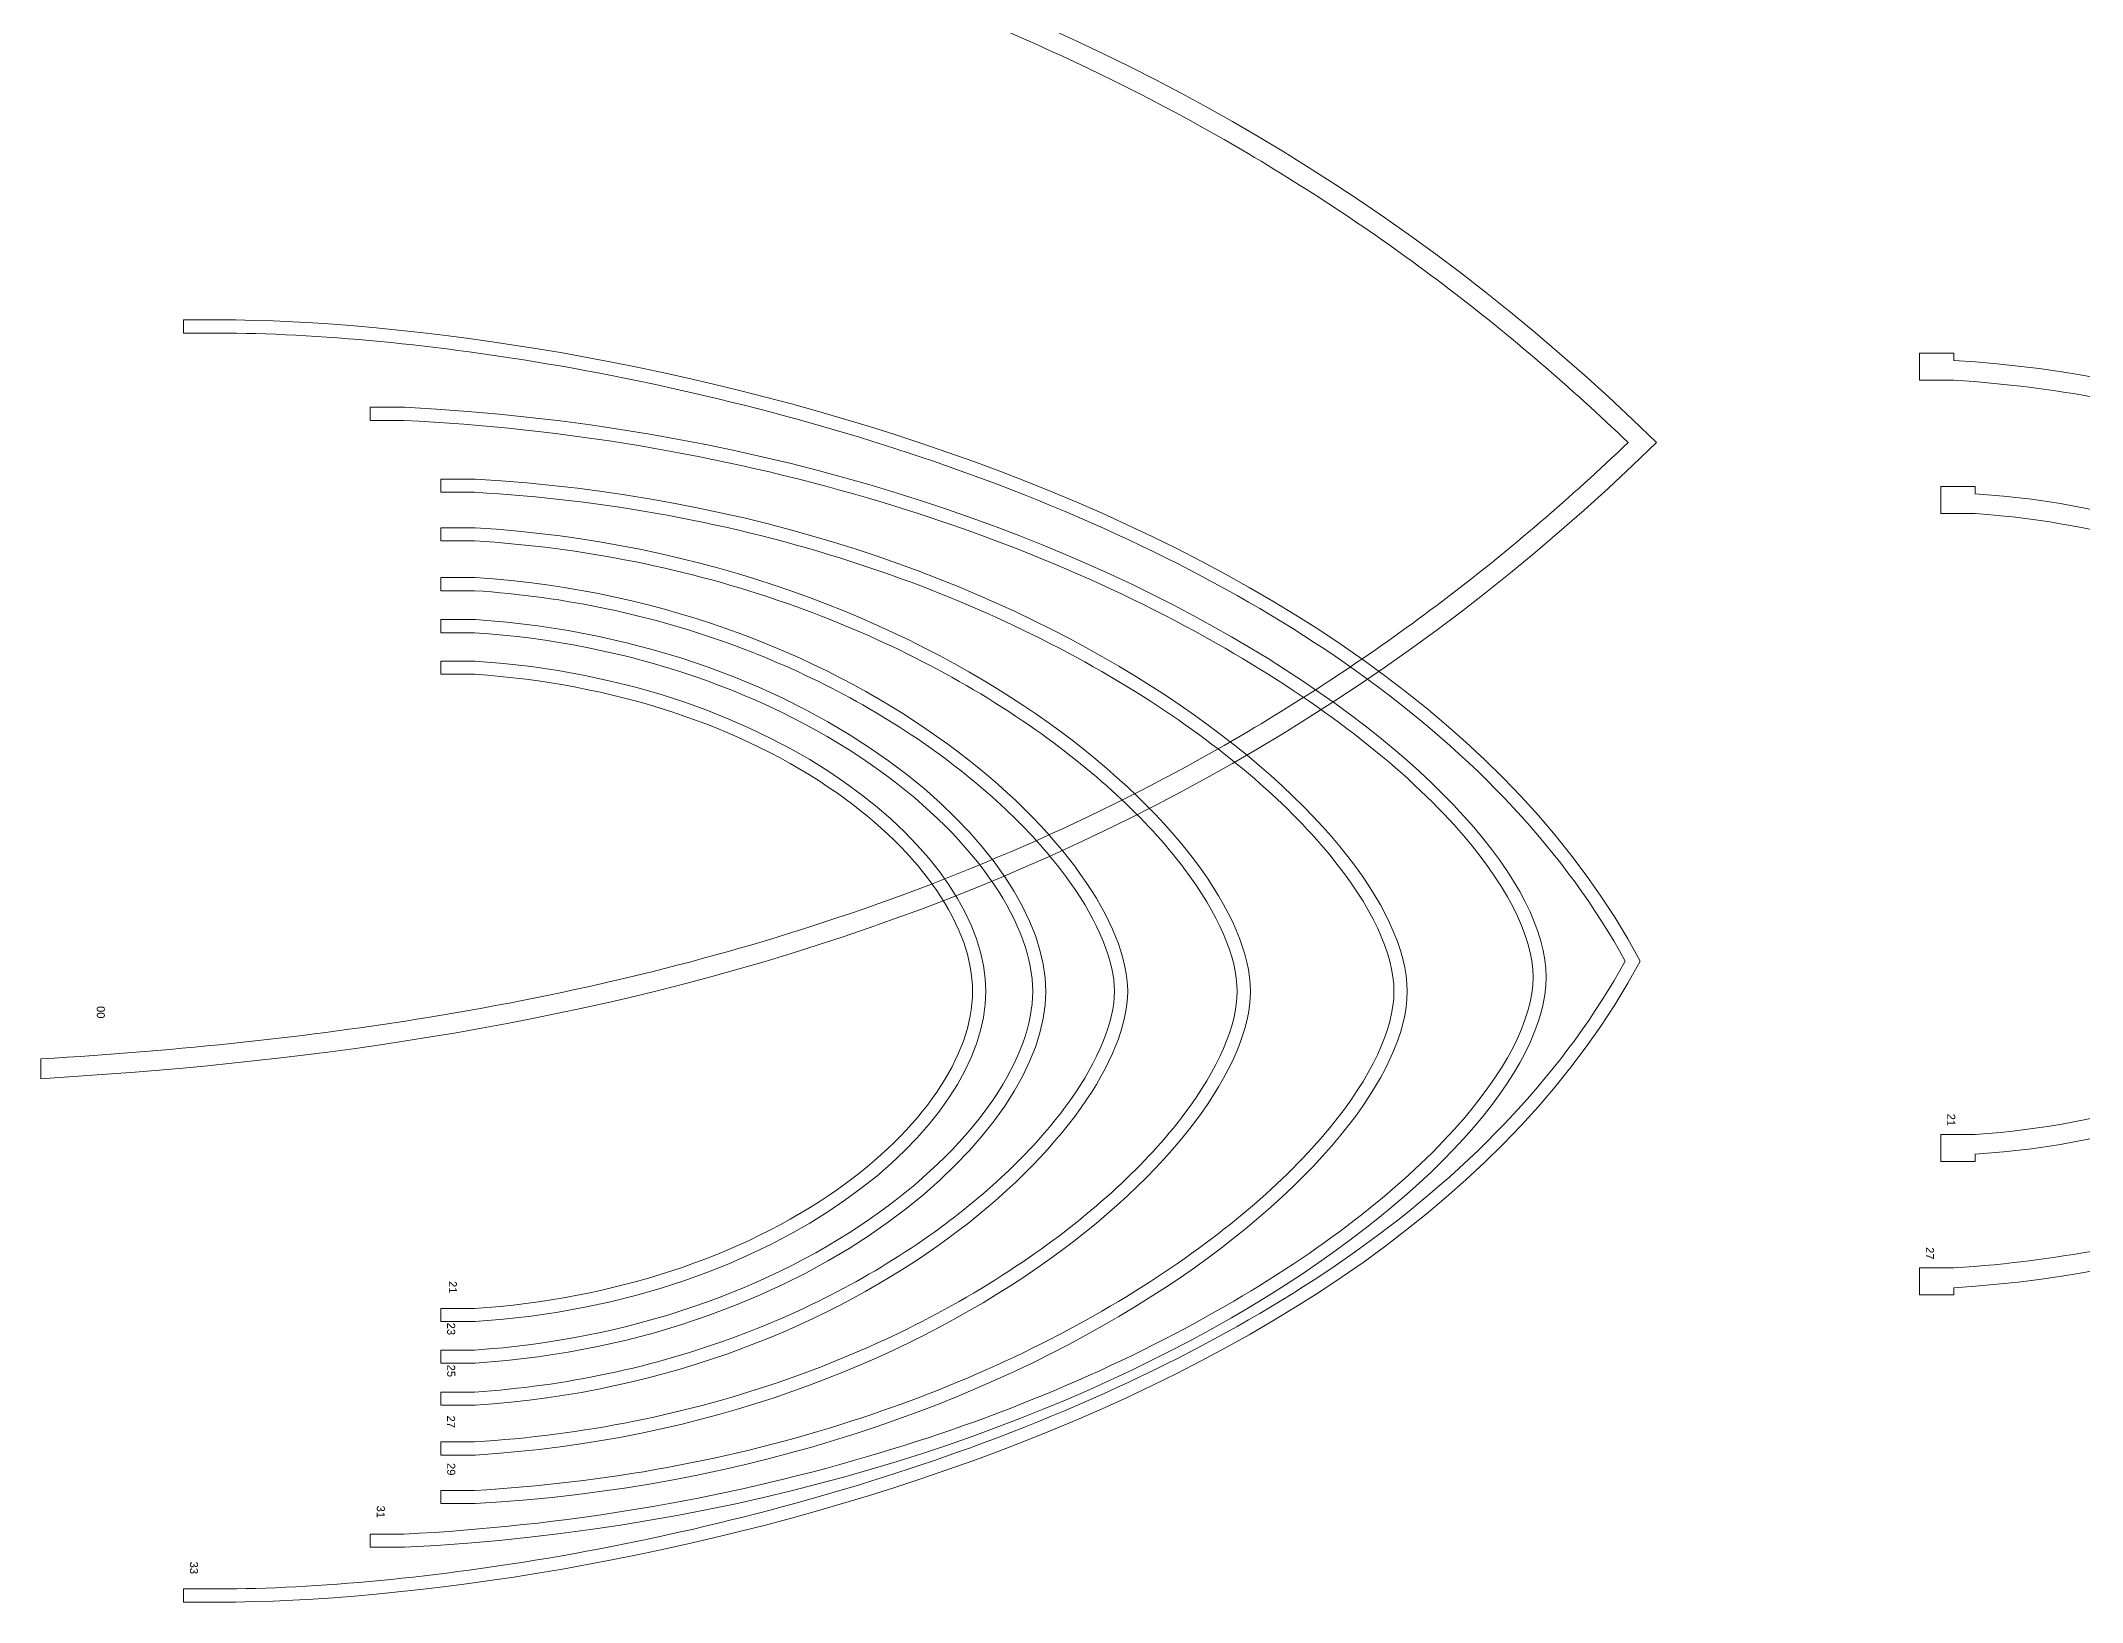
# Model space of a CAD drawing. Header units: inches. Extents: x -11188 to 11060, y -18103 to 6291.
# Drawn here: x -5790 to -4860, y 261 to 971 of the extents above; entities that cross this region are included whole.
import ezdxf

# ---------------------------------------------------------------- set-up
doc = ezdxf.new("R2010")
doc.units = ezdxf.units.IN
doc.header["$MEASUREMENT"] = 0
doc.layers.add('PRINT', color=7, linetype='Continuous', lineweight=9)
doc.layers.add('SECT-ELEV_dwg', color=8, linetype='Continuous', lineweight=9)
doc.styles.add('Arial', font='arial.ttf', dxfattribs={"height": 0.303706})

# ---------------------------------------------------------------- blocks, each defined once
blk = doc.blocks.new('SECT-ELEV_dwg_block 67-315182-Level 1')
at = {"layer": 'PRINT'}
for points in [[(-54.516, -14.344), (-54.516, -14.344), (-53.215, -14.344), (-53.215, -14.344)], [(-54.516, -14.844), (-54.516, -14.844), (-54.516, -14.344), (-54.516, -14.344)], [(-53.215, -14.344), (-38.393, -15.296), (-28.448, -25.02), (-28.448, -30.044)], [(-53.231, -14.844), (-53.231, -14.844), (-54.516, -14.844), (-54.516, -14.844)], [(-43.267, -16.961), (-46.44, -15.779), (-49.792, -15.067), (-53.231, -14.844)], [(-35.569, -21.071), (-37.858, -19.394), (-40.448, -18.011), (-43.267, -16.961)], [(-30.641, -25.896), (-31.827, -24.232), (-33.531, -22.564), (-35.569, -21.071)], [(-28.948, -30.044), (-28.948, -28.9), (-29.55, -27.427), (-30.641, -25.896)], [(-28.448, -30.044), (-28.448, -35.067), (-38.393, -44.792), (-53.215, -45.744)], [(-30.641, -34.192), (-29.55, -32.661), (-28.948, -31.188), (-28.948, -30.044)], [(-35.569, -39.017), (-33.531, -37.525), (-31.827, -35.856), (-30.641, -34.192)], [(-43.267, -43.127), (-40.448, -42.077), (-37.858, -40.694), (-35.569, -39.017)], [(-53.231, -45.244), (-49.792, -45.021), (-46.44, -44.309), (-43.267, -43.127)], [(-54.516, -45.244), (-54.516, -45.244), (-53.231, -45.244), (-53.231, -45.244)], [(-54.516, -45.744), (-54.516, -45.744), (-54.516, -45.244), (-54.516, -45.244)], [(-53.215, -45.744), (-53.215, -45.744), (-54.516, -45.744), (-54.516, -45.744)]]:
    blk.add_open_spline(points, degree=3, dxfattribs=at)
blk = doc.blocks.new('SECT-ELEV_dwg_block 69-315184-Level 1')
at = {"layer": 'PRINT'}
for points in [[(-54.516, -15.936), (-54.516, -15.936), (-53.215, -15.936), (-53.215, -15.936)], [(-54.516, -16.436), (-54.516, -16.436), (-54.516, -15.936), (-54.516, -15.936)], [(-53.215, -15.936), (-40.252, -16.792), (-31.553, -24.671), (-31.553, -30.044)], [(-53.231, -16.436), (-53.231, -16.436), (-54.516, -16.436), (-54.516, -16.436)], [(-37.816, -21.701), (-41.974, -18.69), (-47.447, -16.821), (-53.231, -16.436)], [(-33.529, -25.973), (-34.539, -24.479), (-36.021, -23.001), (-37.816, -21.701)], [(-32.053, -30.044), (-32.053, -28.811), (-32.564, -27.403), (-33.529, -25.973)], [(-31.553, -30.044), (-31.553, -35.417), (-40.252, -43.296), (-53.215, -44.152)], [(-33.529, -34.115), (-32.564, -32.685), (-32.053, -31.277), (-32.053, -30.044)], [(-37.816, -38.387), (-36.021, -37.087), (-34.539, -35.609), (-33.529, -34.115)], [(-53.231, -43.652), (-47.447, -43.267), (-41.974, -41.397), (-37.816, -38.387)], [(-54.516, -43.652), (-54.516, -43.652), (-53.231, -43.652), (-53.231, -43.652)], [(-54.516, -44.152), (-54.516, -44.152), (-54.516, -43.652), (-54.516, -43.652)], [(-53.215, -44.152), (-53.215, -44.152), (-54.516, -44.152), (-54.516, -44.152)]]:
    blk.add_open_spline(points, degree=3, dxfattribs=at)
blk = doc.blocks.new('SECT-ELEV_dwg_block 73-315188-Level 1')
at = {"layer": 'PRINT'}
for points in [[(-64.28, -4.568), (-64.28, -4.568), (-62.979, -4.568), (-62.979, -4.568)], [(-64.28, -5.068), (-64.28, -5.068), (-64.28, -4.568), (-64.28, -4.568)], [(-62.979, -4.568), (-48.744, -4.568), (-18.683, -10.803), (-9.001, -28.892)], [(-62.979, -5.068), (-62.979, -5.068), (-64.28, -5.068), (-64.28, -5.068)], [(-49.987, -6.317), (-54.606, -5.511), (-59.22, -5.068), (-62.979, -5.068)], [(-34.453, -10.416), (-39.258, -8.669), (-44.629, -7.252), (-49.987, -6.317)], [(-19.807, -17.867), (-23.872, -14.979), (-28.799, -12.472), (-34.453, -10.416)], [(-9.57, -28.892), (-11.806, -24.815), (-15.249, -21.107), (-19.807, -17.867)], [(-9.001, -28.892), (-18.683, -46.981), (-48.744, -53.216), (-62.979, -53.216)], [(-19.807, -39.917), (-15.249, -36.677), (-11.806, -32.969), (-9.57, -28.892)], [(-34.453, -47.368), (-28.799, -45.312), (-23.872, -42.805), (-19.807, -39.917)], [(-49.987, -51.467), (-44.629, -50.532), (-39.258, -49.115), (-34.453, -47.368)], [(-62.979, -52.716), (-59.22, -52.716), (-54.606, -52.273), (-49.987, -51.467)], [(-64.28, -52.716), (-64.28, -52.716), (-62.979, -52.716), (-62.979, -52.716)], [(-64.28, -53.216), (-64.28, -53.216), (-64.28, -52.716), (-64.28, -52.716)], [(-62.979, -53.216), (-62.979, -53.216), (-64.28, -53.216), (-64.28, -53.216)]]:
    blk.add_open_spline(points, degree=3, dxfattribs=at)
blk = doc.blocks.new('SECT-ELEV_dwg_block 75-315190-Level 1')
at = {"layer": 'PRINT'}
for points in [[(-57.19, -7.883), (-57.19, -7.883), (-55.889, -7.883), (-55.889, -7.883)], [(-57.19, -8.383), (-57.19, -8.383), (-57.19, -7.883), (-57.19, -7.883)], [(-55.901, -8.383), (-55.901, -8.383), (-57.19, -8.383), (-57.19, -8.383)], [(-38.322, -11.323), (-43.92, -9.68), (-49.834, -8.691), (-55.901, -8.383)], [(-55.889, -7.883), (-29.962, -9.195), (-12.566, -22.589), (-12.566, -29.509)], [(-24.755, -17.026), (-28.789, -14.699), (-33.354, -12.78), (-38.322, -11.323)], [(-16.06, -23.731), (-18.153, -21.418), (-21.16, -19.1), (-24.755, -17.026)], [(-13.066, -29.509), (-13.066, -27.915), (-14.129, -25.863), (-16.06, -23.731)], [(-12.566, -29.509), (-12.566, -36.428), (-29.962, -49.822), (-55.889, -51.134)], [(-16.06, -35.286), (-14.129, -33.154), (-13.066, -31.102), (-13.066, -29.509)], [(-24.755, -41.991), (-21.16, -39.918), (-18.153, -37.599), (-16.06, -35.286)], [(-38.322, -47.695), (-33.354, -46.237), (-28.789, -44.318), (-24.755, -41.991)], [(-55.901, -50.634), (-49.834, -50.326), (-43.92, -49.337), (-38.322, -47.695)], [(-57.19, -50.634), (-57.19, -50.634), (-55.901, -50.634), (-55.901, -50.634)], [(-57.19, -51.134), (-57.19, -51.134), (-57.19, -50.634), (-57.19, -50.634)], [(-55.889, -51.134), (-55.889, -51.134), (-57.19, -51.134), (-57.19, -51.134)]]:
    blk.add_open_spline(points, degree=3, dxfattribs=at)
blk = doc.blocks.new('SECT-ELEV_dwg_block 77-315192-Level 1')
at = {"layer": 'PRINT'}
for points in [[(-54.516, -10.611), (-54.516, -10.611), (-53.215, -10.611), (-53.215, -10.611)], [(-54.516, -11.111), (-54.516, -11.111), (-54.516, -10.611), (-54.516, -10.611)], [(-53.215, -10.611), (-32.046, -11.79), (-17.843, -23.826), (-17.843, -30.044)], [(-53.229, -11.111), (-53.229, -11.111), (-54.516, -11.111), (-54.516, -11.111)], [(-38.911, -13.746), (-43.47, -12.274), (-48.287, -11.387), (-53.229, -11.111)], [(-27.859, -18.86), (-31.145, -16.774), (-34.864, -15.053), (-38.911, -13.746)], [(-20.779, -24.868), (-22.483, -22.796), (-24.931, -20.718), (-27.859, -18.86)], [(-18.343, -30.044), (-18.343, -28.616), (-19.208, -26.778), (-20.779, -24.868)], [(-17.843, -30.044), (-17.843, -36.262), (-32.046, -48.298), (-53.215, -49.477)], [(-20.779, -35.22), (-19.208, -33.31), (-18.343, -31.472), (-18.343, -30.044)], [(-27.859, -41.228), (-24.931, -39.37), (-22.483, -37.292), (-20.779, -35.22)], [(-38.911, -46.342), (-34.864, -45.035), (-31.145, -43.314), (-27.859, -41.228)], [(-53.229, -48.977), (-48.287, -48.7), (-43.47, -47.814), (-38.911, -46.342)], [(-54.516, -48.977), (-54.516, -48.977), (-53.229, -48.977), (-53.229, -48.977)], [(-54.516, -49.477), (-54.516, -49.477), (-54.516, -48.977), (-54.516, -48.977)], [(-53.215, -49.477), (-53.215, -49.477), (-54.516, -49.477), (-54.516, -49.477)]]:
    blk.add_open_spline(points, degree=3, dxfattribs=at)
blk = doc.blocks.new('SECT-ELEV_dwg_block 79-315194-Level 1')
at = {"layer": 'PRINT'}
for points in [[(-54.516, -12.454), (-54.516, -12.454), (-53.215, -12.454), (-53.215, -12.454)], [(-54.516, -12.954), (-54.516, -12.954), (-54.516, -12.454), (-54.516, -12.454)], [(-53.23, -12.954), (-53.23, -12.954), (-54.516, -12.954), (-54.516, -12.954)], [(-41.355, -15.333), (-45.136, -14.004), (-49.131, -13.204), (-53.23, -12.954)], [(-53.215, -12.454), (-35.607, -13.521), (-23.792, -24.416), (-23.792, -30.044)], [(-32.185, -19.95), (-34.912, -18.066), (-37.997, -16.513), (-41.355, -15.333)], [(-26.312, -25.373), (-27.726, -23.502), (-29.756, -21.627), (-32.185, -19.95)], [(-24.292, -30.044), (-24.292, -28.755), (-25.01, -27.096), (-26.312, -25.373)], [(-23.792, -30.044), (-23.792, -35.672), (-35.607, -46.567), (-53.215, -47.634)], [(-26.312, -34.715), (-25.01, -32.992), (-24.292, -31.333), (-24.292, -30.044)], [(-32.185, -40.138), (-29.756, -38.46), (-27.726, -36.585), (-26.312, -34.715)], [(-41.355, -44.755), (-37.997, -43.575), (-34.912, -42.022), (-32.185, -40.138)], [(-53.23, -47.134), (-49.131, -46.884), (-45.136, -46.084), (-41.355, -44.755)], [(-54.516, -47.134), (-54.516, -47.134), (-53.23, -47.134), (-53.23, -47.134)], [(-54.516, -47.634), (-54.516, -47.634), (-54.516, -47.134), (-54.516, -47.134)], [(-53.215, -47.634), (-53.215, -47.634), (-54.516, -47.634), (-54.516, -47.634)]]:
    blk.add_open_spline(points, degree=3, dxfattribs=at)
blk = doc.blocks.new('SECT-ELEV_dwg_block 81-315196-Level 1')
at = {"layer": 'PRINT'}
for points in [[(-54.516, -17.515), (-54.516, -17.515), (-53.215, -17.515), (-53.215, -17.515)], [(-54.516, -18.015), (-54.516, -18.015), (-54.516, -17.515), (-54.516, -17.515)], [(-53.215, -17.515), (-41.617, -18.275), (-33.834, -24.857), (-33.834, -30.044)], [(-53.231, -18.015), (-53.231, -18.015), (-54.516, -18.015), (-54.516, -18.015)], [(-39.463, -22.528), (-43.109, -19.963), (-47.998, -18.361), (-53.231, -18.015)], [(-34.334, -30.044), (-34.334, -27.597), (-36.251, -24.788), (-39.463, -22.528)], [(-33.834, -30.044), (-33.834, -35.231), (-41.617, -41.813), (-53.215, -42.573)], [(-39.463, -37.56), (-36.251, -35.3), (-34.334, -32.491), (-34.334, -30.044)], [(-53.231, -42.073), (-47.998, -41.727), (-43.109, -40.125), (-39.463, -37.56)], [(-54.516, -42.073), (-54.516, -42.073), (-53.231, -42.073), (-53.231, -42.073)], [(-54.516, -42.573), (-54.516, -42.573), (-54.516, -42.073), (-54.516, -42.073)], [(-53.215, -42.573), (-53.215, -42.573), (-54.516, -42.573), (-54.516, -42.573)]]:
    blk.add_open_spline(points, degree=3, dxfattribs=at)
blk = doc.blocks.new('SECT-ELEV_dwg_block 83-315198-Level 1')
at = {"layer": 'PRINT'}
for points in [[(-69.691, 14.915), (-50.842, 13.786), (-27.786, 9.73), (-8.377, -9.22)], [(-69.691, 14.165), (-69.691, 14.165), (-69.691, 14.915), (-69.691, 14.915)], [(-55.009, 12.592), (-59.507, 13.327), (-64.295, 13.841), (-69.691, 14.165)], [(-39.482, 8.819), (-44.358, 10.448), (-49.437, 11.682), (-55.009, 12.592)], [(-23.876, 1.741), (-28.697, 4.588), (-33.947, 6.97), (-39.482, 8.819)], [(-16.266, -3.385), (-18.693, -1.533), (-21.254, 0.192), (-23.876, 1.741)], [(-9.456, -9.22), (-11.63, -7.138), (-13.918, -5.177), (-16.266, -3.385)], [(-8.377, -9.22), (-27.786, -28.171), (-50.842, -32.227), (-69.691, -33.356)], [(-16.266, -15.056), (-13.918, -13.264), (-11.63, -11.303), (-9.456, -9.22)], [(-23.876, -20.182), (-21.254, -18.633), (-18.693, -16.908), (-16.266, -15.056)], [(-39.482, -27.26), (-33.947, -25.411), (-28.697, -23.029), (-23.876, -20.182)], [(-55.009, -31.033), (-49.437, -30.123), (-44.358, -28.889), (-39.482, -27.26)], [(-69.691, -32.606), (-64.295, -32.282), (-59.507, -31.768), (-55.009, -31.033)], [(-69.691, -33.356), (-69.691, -33.356), (-69.691, -32.606), (-69.691, -32.606)]]:
    blk.add_open_spline(points, degree=3, dxfattribs=at)
blk = doc.blocks.new('SECT-ELEV_dwg_block 97-315211-Level 1')
at = {"layer": 'PRINT'}
for points in [[(1.598, -5.828), (1.598, -5.828), (1.598, -6.855), (1.598, -6.855)], [(2.907, -5.828), (2.907, -5.828), (1.598, -5.828), (1.598, -5.828)], [(2.907, -6.105), (2.907, -6.105), (2.907, -5.828), (2.907, -5.828)], [(32.33, -23.695), (32.33, -18.067), (20.515, -7.172), (2.907, -6.105)], [(1.598, -6.855), (1.598, -6.855), (2.884, -6.855), (2.884, -6.855)], [(2.884, -6.855), (2.892, -6.856), (2.899, -6.856), (2.907, -6.857)], [(2.907, -6.857), (6.972, -7.107), (10.934, -7.902), (14.684, -9.22)], [(14.684, -9.22), (18.021, -10.393), (21.086, -11.936), (23.795, -13.807)], [(23.795, -13.807), (26.202, -15.47), (28.212, -17.326), (29.61, -19.175)], [(29.61, -19.175), (30.88, -20.855), (31.58, -22.461), (31.58, -23.695)], [(2.907, -41.285), (20.515, -40.218), (32.33, -29.323), (32.33, -23.695)], [(31.58, -23.695), (31.58, -24.93), (30.88, -26.535), (29.61, -28.216)], [(29.61, -28.216), (28.212, -30.065), (26.202, -31.921), (23.795, -33.584)], [(23.795, -33.584), (21.086, -35.455), (18.021, -36.998), (14.684, -38.171)], [(14.684, -38.171), (10.934, -39.488), (6.972, -40.283), (2.907, -40.534)], [(1.598, -40.535), (1.598, -40.535), (1.598, -41.563), (1.598, -41.563)], [(2.884, -40.535), (2.884, -40.535), (1.598, -40.535), (1.598, -40.535)], [(2.907, -40.534), (2.899, -40.534), (2.892, -40.535), (2.884, -40.535)], [(1.598, -41.563), (1.598, -41.563), (2.907, -41.563), (2.907, -41.563)], [(2.907, -41.563), (2.907, -41.563), (2.907, -41.285), (2.907, -41.285)]]:
    blk.add_open_spline(points, degree=3, dxfattribs=at)
blk = doc.blocks.new('SECT-ELEV_dwg_block 98-315212-Level 1')
at = {"layer": 'PRINT'}
for points in [[(2.407, -10.889), (2.407, -10.889), (2.407, -11.917), (2.407, -11.917)], [(3.716, -10.889), (3.716, -10.889), (2.407, -10.889), (2.407, -10.889)], [(3.716, -11.167), (3.716, -11.167), (3.716, -10.889), (3.716, -10.889)], [(23.096, -23.695), (23.096, -18.508), (15.314, -11.927), (3.716, -11.167)], [(2.407, -11.917), (2.407, -11.917), (3.691, -11.917), (3.691, -11.917)], [(3.691, -11.917), (3.699, -11.917), (3.707, -11.918), (3.716, -11.918)], [(3.716, -11.918), (8.829, -12.261), (13.605, -13.812), (17.192, -16.293)], [(17.192, -16.293), (17.236, -16.323), (17.28, -16.354), (17.324, -16.384)], [(17.324, -16.384), (20.469, -18.597), (22.346, -21.33), (22.346, -23.695)], [(3.716, -36.224), (15.314, -35.464), (23.096, -28.883), (23.096, -23.695)], [(22.346, -23.695), (22.346, -26.061), (20.469, -28.794), (17.324, -31.007)], [(17.154, -31.125), (13.571, -33.59), (8.81, -35.131), (3.716, -35.473)], [(17.166, -31.116), (17.162, -31.12), (17.158, -31.122), (17.154, -31.125)], [(17.324, -31.007), (17.272, -31.043), (17.219, -31.08), (17.166, -31.116)], [(2.407, -35.474), (2.407, -35.474), (2.407, -36.502), (2.407, -36.502)], [(3.691, -35.474), (3.691, -35.474), (2.407, -35.474), (2.407, -35.474)], [(3.716, -35.473), (3.707, -35.473), (3.699, -35.474), (3.691, -35.474)], [(3.716, -36.502), (3.716, -36.502), (3.716, -36.224), (3.716, -36.224)], [(2.407, -36.502), (2.407, -36.502), (3.716, -36.502), (3.716, -36.502)]]:
    blk.add_open_spline(points, degree=3, dxfattribs=at)
blk = doc.blocks.new('SECT-ELEV_dwg_block 66-315213-Level 1')
for name in ['SECT-ELEV_dwg_block 83-315198-Level 1', 'SECT-ELEV_dwg_block 73-315188-Level 1', 'SECT-ELEV_dwg_block 97-315211-Level 1', 'SECT-ELEV_dwg_block 75-315190-Level 1', 'SECT-ELEV_dwg_block 77-315192-Level 1', 'SECT-ELEV_dwg_block 98-315212-Level 1', 'SECT-ELEV_dwg_block 79-315194-Level 1', 'SECT-ELEV_dwg_block 67-315182-Level 1', 'SECT-ELEV_dwg_block 69-315184-Level 1', 'SECT-ELEV_dwg_block 81-315196-Level 1']:
    blk.add_blockref(name, (0, 0))
blk = doc.blocks.new('SECT-ELEV_dwg_block 68-315181-Level 1')
at = {"layer": 'PRINT', "insert": (-53.966, -44.205), "char_height": 0.3037, "width": 0.48776, "attachment_point": 1, "rotation": 270, "line_spacing_factor": 0.938532, "style": 'Arial'}
blk.add_mtext('25', dxfattribs=at)
blk = doc.blocks.new('SECT-ELEV_dwg_block 67-V1-Level 1')
at = {"layer": 'PRINT'}
for points in [[(-54.516, -14.344), (-54.516, -14.344), (-53.215, -14.344), (-53.215, -14.344)], [(-54.516, -14.844), (-54.516, -14.844), (-54.516, -14.344), (-54.516, -14.344)], [(-53.215, -14.344), (-38.393, -15.296), (-28.448, -25.02), (-28.448, -30.044)], [(-53.231, -14.844), (-53.231, -14.844), (-54.516, -14.844), (-54.516, -14.844)], [(-43.267, -16.961), (-46.44, -15.779), (-49.792, -15.067), (-53.231, -14.844)], [(-35.569, -21.071), (-37.858, -19.394), (-40.448, -18.011), (-43.267, -16.961)], [(-30.641, -25.896), (-31.827, -24.232), (-33.531, -22.564), (-35.569, -21.071)], [(-28.948, -30.044), (-28.948, -28.9), (-29.55, -27.427), (-30.641, -25.896)], [(-28.448, -30.044), (-28.448, -35.067), (-38.393, -44.792), (-53.215, -45.744)], [(-30.641, -34.192), (-29.55, -32.661), (-28.948, -31.188), (-28.948, -30.044)], [(-35.569, -39.017), (-33.531, -37.525), (-31.827, -35.856), (-30.641, -34.192)], [(-43.267, -43.127), (-40.448, -42.077), (-37.858, -40.694), (-35.569, -39.017)], [(-53.231, -45.244), (-49.792, -45.021), (-46.44, -44.309), (-43.267, -43.127)], [(-54.516, -45.244), (-54.516, -45.244), (-53.231, -45.244), (-53.231, -45.244)], [(-54.516, -45.744), (-54.516, -45.744), (-54.516, -45.244), (-54.516, -45.244)], [(-53.215, -45.744), (-53.215, -45.744), (-54.516, -45.744), (-54.516, -45.744)]]:
    blk.add_open_spline(points, degree=3, dxfattribs=at)
blk.add_blockref('SECT-ELEV_dwg_block 68-315181-Level 1', (0, 0))
blk = doc.blocks.new('SECT-ELEV_dwg_block 70-315183-Level 1')
at = {"layer": 'PRINT', "insert": (-53.969, -42.613), "char_height": 0.3037, "width": 0.48776, "attachment_point": 1, "rotation": 270, "line_spacing_factor": 0.938532, "style": 'Arial'}
blk.add_mtext('23', dxfattribs=at)
blk = doc.blocks.new('SECT-ELEV_dwg_block 69-V2-Level 1')
at = {"layer": 'PRINT'}
for points in [[(-54.516, -15.936), (-54.516, -15.936), (-53.215, -15.936), (-53.215, -15.936)], [(-54.516, -16.436), (-54.516, -16.436), (-54.516, -15.936), (-54.516, -15.936)], [(-53.215, -15.936), (-40.252, -16.792), (-31.553, -24.671), (-31.553, -30.044)], [(-53.231, -16.436), (-53.231, -16.436), (-54.516, -16.436), (-54.516, -16.436)], [(-37.816, -21.701), (-41.974, -18.69), (-47.447, -16.821), (-53.231, -16.436)], [(-33.529, -25.973), (-34.539, -24.479), (-36.021, -23.001), (-37.816, -21.701)], [(-32.053, -30.044), (-32.053, -28.811), (-32.564, -27.403), (-33.529, -25.973)], [(-31.553, -30.044), (-31.553, -35.417), (-40.252, -43.296), (-53.215, -44.152)], [(-33.529, -34.115), (-32.564, -32.685), (-32.053, -31.277), (-32.053, -30.044)], [(-37.816, -38.387), (-36.021, -37.087), (-34.539, -35.609), (-33.529, -34.115)], [(-53.231, -43.652), (-47.447, -43.267), (-41.974, -41.397), (-37.816, -38.387)], [(-54.516, -43.652), (-54.516, -43.652), (-53.231, -43.652), (-53.231, -43.652)], [(-54.516, -44.152), (-54.516, -44.152), (-54.516, -43.652), (-54.516, -43.652)], [(-53.215, -44.152), (-53.215, -44.152), (-54.516, -44.152), (-54.516, -44.152)]]:
    blk.add_open_spline(points, degree=3, dxfattribs=at)
blk.add_blockref('SECT-ELEV_dwg_block 70-315183-Level 1', (0, 0))
blk = doc.blocks.new('SECT-ELEV_dwg_block 74-315187-Level 1')
at = {"layer": 'PRINT', "insert": (-63.729, -51.678), "char_height": 0.3037, "width": 0.48776, "attachment_point": 1, "rotation": 270, "line_spacing_factor": 0.938532, "style": 'Arial'}
blk.add_mtext('33', dxfattribs=at)
blk = doc.blocks.new('SECT-ELEV_dwg_block 73-V4-Level 1')
at = {"layer": 'PRINT'}
for points in [[(-64.28, -4.568), (-64.28, -4.568), (-62.979, -4.568), (-62.979, -4.568)], [(-64.28, -5.068), (-64.28, -5.068), (-64.28, -4.568), (-64.28, -4.568)], [(-62.979, -4.568), (-48.744, -4.568), (-18.683, -10.803), (-9.001, -28.892)], [(-62.979, -5.068), (-62.979, -5.068), (-64.28, -5.068), (-64.28, -5.068)], [(-49.987, -6.317), (-54.606, -5.511), (-59.22, -5.068), (-62.979, -5.068)], [(-34.453, -10.416), (-39.258, -8.669), (-44.629, -7.252), (-49.987, -6.317)], [(-19.807, -17.867), (-23.872, -14.979), (-28.799, -12.472), (-34.453, -10.416)], [(-9.57, -28.892), (-11.806, -24.815), (-15.249, -21.107), (-19.807, -17.867)], [(-9.001, -28.892), (-18.683, -46.981), (-48.744, -53.216), (-62.979, -53.216)], [(-19.807, -39.917), (-15.249, -36.677), (-11.806, -32.969), (-9.57, -28.892)], [(-34.453, -47.368), (-28.799, -45.312), (-23.872, -42.805), (-19.807, -39.917)], [(-49.987, -51.467), (-44.629, -50.532), (-39.258, -49.115), (-34.453, -47.368)], [(-62.979, -52.716), (-59.22, -52.716), (-54.606, -52.273), (-49.987, -51.467)], [(-64.28, -52.716), (-64.28, -52.716), (-62.979, -52.716), (-62.979, -52.716)], [(-64.28, -53.216), (-64.28, -53.216), (-64.28, -52.716), (-64.28, -52.716)], [(-62.979, -53.216), (-62.979, -53.216), (-64.28, -53.216), (-64.28, -53.216)]]:
    blk.add_open_spline(points, degree=3, dxfattribs=at)
blk.add_blockref('SECT-ELEV_dwg_block 74-315187-Level 1', (0, 0))
blk = doc.blocks.new('SECT-ELEV_dwg_block 76-315189-Level 1')
at = {"layer": 'PRINT', "insert": (-56.638, -49.553), "char_height": 0.3037, "width": 0.48776, "attachment_point": 1, "rotation": 270, "line_spacing_factor": 0.938532, "style": 'Arial'}
blk.add_mtext('31', dxfattribs=at)
blk = doc.blocks.new('SECT-ELEV_dwg_block 75-V5-Level 1')
at = {"layer": 'PRINT'}
for points in [[(-57.19, -7.883), (-57.19, -7.883), (-55.889, -7.883), (-55.889, -7.883)], [(-57.19, -8.383), (-57.19, -8.383), (-57.19, -7.883), (-57.19, -7.883)], [(-55.901, -8.383), (-55.901, -8.383), (-57.19, -8.383), (-57.19, -8.383)], [(-38.322, -11.323), (-43.92, -9.68), (-49.834, -8.691), (-55.901, -8.383)], [(-55.889, -7.883), (-29.962, -9.195), (-12.566, -22.589), (-12.566, -29.509)], [(-24.755, -17.026), (-28.789, -14.699), (-33.354, -12.78), (-38.322, -11.323)], [(-16.06, -23.731), (-18.153, -21.418), (-21.16, -19.1), (-24.755, -17.026)], [(-13.066, -29.509), (-13.066, -27.915), (-14.129, -25.863), (-16.06, -23.731)], [(-12.566, -29.509), (-12.566, -36.428), (-29.962, -49.822), (-55.889, -51.134)], [(-16.06, -35.286), (-14.129, -33.154), (-13.066, -31.102), (-13.066, -29.509)], [(-24.755, -41.991), (-21.16, -39.918), (-18.153, -37.599), (-16.06, -35.286)], [(-38.322, -47.695), (-33.354, -46.237), (-28.789, -44.318), (-24.755, -41.991)], [(-55.901, -50.634), (-49.834, -50.326), (-43.92, -49.337), (-38.322, -47.695)], [(-57.19, -50.634), (-57.19, -50.634), (-55.901, -50.634), (-55.901, -50.634)], [(-57.19, -51.134), (-57.19, -51.134), (-57.19, -50.634), (-57.19, -50.634)], [(-55.889, -51.134), (-55.889, -51.134), (-57.19, -51.134), (-57.19, -51.134)]]:
    blk.add_open_spline(points, degree=3, dxfattribs=at)
blk.add_blockref('SECT-ELEV_dwg_block 76-315189-Level 1', (0, 0))
blk = doc.blocks.new('SECT-ELEV_dwg_block 78-315191-Level 1')
at = {"layer": 'PRINT', "insert": (-53.965, -47.938), "char_height": 0.3037, "width": 0.48776, "attachment_point": 1, "rotation": 270, "line_spacing_factor": 0.938532, "style": 'Arial'}
blk.add_mtext('29', dxfattribs=at)
blk = doc.blocks.new('SECT-ELEV_dwg_block 77-V6-Level 1')
at = {"layer": 'PRINT'}
for points in [[(-54.516, -10.611), (-54.516, -10.611), (-53.215, -10.611), (-53.215, -10.611)], [(-54.516, -11.111), (-54.516, -11.111), (-54.516, -10.611), (-54.516, -10.611)], [(-53.215, -10.611), (-32.046, -11.79), (-17.843, -23.826), (-17.843, -30.044)], [(-53.229, -11.111), (-53.229, -11.111), (-54.516, -11.111), (-54.516, -11.111)], [(-38.911, -13.746), (-43.47, -12.274), (-48.287, -11.387), (-53.229, -11.111)], [(-27.859, -18.86), (-31.145, -16.774), (-34.864, -15.053), (-38.911, -13.746)], [(-20.779, -24.868), (-22.483, -22.796), (-24.931, -20.718), (-27.859, -18.86)], [(-18.343, -30.044), (-18.343, -28.616), (-19.208, -26.778), (-20.779, -24.868)], [(-17.843, -30.044), (-17.843, -36.262), (-32.046, -48.298), (-53.215, -49.477)], [(-20.779, -35.22), (-19.208, -33.31), (-18.343, -31.472), (-18.343, -30.044)], [(-27.859, -41.228), (-24.931, -39.37), (-22.483, -37.292), (-20.779, -35.22)], [(-38.911, -46.342), (-34.864, -45.035), (-31.145, -43.314), (-27.859, -41.228)], [(-53.229, -48.977), (-48.287, -48.7), (-43.47, -47.814), (-38.911, -46.342)], [(-54.516, -48.977), (-54.516, -48.977), (-53.229, -48.977), (-53.229, -48.977)], [(-54.516, -49.477), (-54.516, -49.477), (-54.516, -48.977), (-54.516, -48.977)], [(-53.215, -49.477), (-53.215, -49.477), (-54.516, -49.477), (-54.516, -49.477)]]:
    blk.add_open_spline(points, degree=3, dxfattribs=at)
blk.add_blockref('SECT-ELEV_dwg_block 78-315191-Level 1', (0, 0))
blk = doc.blocks.new('SECT-ELEV_dwg_block 80-315193-Level 1')
at = {"layer": 'PRINT', "insert": (-53.971, -46.138), "char_height": 0.3037, "width": 0.48776, "attachment_point": 1, "rotation": 270, "line_spacing_factor": 0.938532, "style": 'Arial'}
blk.add_mtext('27', dxfattribs=at)
blk = doc.blocks.new('SECT-ELEV_dwg_block 79-V7-Level 1')
at = {"layer": 'PRINT'}
for points in [[(-54.516, -12.454), (-54.516, -12.454), (-53.215, -12.454), (-53.215, -12.454)], [(-54.516, -12.954), (-54.516, -12.954), (-54.516, -12.454), (-54.516, -12.454)], [(-53.23, -12.954), (-53.23, -12.954), (-54.516, -12.954), (-54.516, -12.954)], [(-41.355, -15.333), (-45.136, -14.004), (-49.131, -13.204), (-53.23, -12.954)], [(-53.215, -12.454), (-35.607, -13.521), (-23.792, -24.416), (-23.792, -30.044)], [(-32.185, -19.95), (-34.912, -18.066), (-37.997, -16.513), (-41.355, -15.333)], [(-26.312, -25.373), (-27.726, -23.502), (-29.756, -21.627), (-32.185, -19.95)], [(-24.292, -30.044), (-24.292, -28.755), (-25.01, -27.096), (-26.312, -25.373)], [(-23.792, -30.044), (-23.792, -35.672), (-35.607, -46.567), (-53.215, -47.634)], [(-26.312, -34.715), (-25.01, -32.992), (-24.292, -31.333), (-24.292, -30.044)], [(-32.185, -40.138), (-29.756, -38.46), (-27.726, -36.585), (-26.312, -34.715)], [(-41.355, -44.755), (-37.997, -43.575), (-34.912, -42.022), (-32.185, -40.138)], [(-53.23, -47.134), (-49.131, -46.884), (-45.136, -46.084), (-41.355, -44.755)], [(-54.516, -47.134), (-54.516, -47.134), (-53.23, -47.134), (-53.23, -47.134)], [(-54.516, -47.634), (-54.516, -47.634), (-54.516, -47.134), (-54.516, -47.134)], [(-53.215, -47.634), (-53.215, -47.634), (-54.516, -47.634), (-54.516, -47.634)]]:
    blk.add_open_spline(points, degree=3, dxfattribs=at)
blk.add_blockref('SECT-ELEV_dwg_block 80-315193-Level 1', (0, 0))
blk = doc.blocks.new('SECT-ELEV_dwg_block 82-315195-Level 1')
at = {"layer": 'PRINT', "insert": (-53.904, -41.034), "char_height": 0.3037, "width": 0.48776, "attachment_point": 1, "rotation": 270, "line_spacing_factor": 0.938532, "style": 'Arial'}
blk.add_mtext('21', dxfattribs=at)
blk = doc.blocks.new('SECT-ELEV_dwg_block 81-V8-Level 1')
at = {"layer": 'PRINT'}
for points in [[(-54.516, -17.515), (-54.516, -17.515), (-53.215, -17.515), (-53.215, -17.515)], [(-54.516, -18.015), (-54.516, -18.015), (-54.516, -17.515), (-54.516, -17.515)], [(-53.215, -17.515), (-41.617, -18.275), (-33.834, -24.857), (-33.834, -30.044)], [(-53.231, -18.015), (-53.231, -18.015), (-54.516, -18.015), (-54.516, -18.015)], [(-39.463, -22.528), (-43.109, -19.963), (-47.998, -18.361), (-53.231, -18.015)], [(-34.334, -30.044), (-34.334, -27.597), (-36.251, -24.788), (-39.463, -22.528)], [(-33.834, -30.044), (-33.834, -35.231), (-41.617, -41.813), (-53.215, -42.573)], [(-39.463, -37.56), (-36.251, -35.3), (-34.334, -32.491), (-34.334, -30.044)], [(-53.231, -42.073), (-47.998, -41.727), (-43.109, -40.125), (-39.463, -37.56)], [(-54.516, -42.073), (-54.516, -42.073), (-53.231, -42.073), (-53.231, -42.073)], [(-54.516, -42.573), (-54.516, -42.573), (-54.516, -42.073), (-54.516, -42.073)], [(-53.215, -42.573), (-53.215, -42.573), (-54.516, -42.573), (-54.516, -42.573)]]:
    blk.add_open_spline(points, degree=3, dxfattribs=at)
blk.add_blockref('SECT-ELEV_dwg_block 82-315195-Level 1', (0, 0))
blk = doc.blocks.new('SECT-ELEV_dwg_block 84-315197-Level 1')
at = {"layer": 'PRINT', "insert": (-67.264, -30.601), "char_height": 0.3037, "width": 0.48776, "attachment_point": 1, "rotation": 270, "line_spacing_factor": 0.938532, "style": 'Arial'}
blk.add_mtext('00', dxfattribs=at)
blk = doc.blocks.new('SECT-ELEV_dwg_block 83-V9-Level 1')
at = {"layer": 'PRINT'}
for points in [[(-69.691, 14.915), (-50.842, 13.786), (-27.786, 9.73), (-8.377, -9.22)], [(-69.691, 14.165), (-69.691, 14.165), (-69.691, 14.915), (-69.691, 14.915)], [(-55.009, 12.592), (-59.507, 13.327), (-64.295, 13.841), (-69.691, 14.165)], [(-39.482, 8.819), (-44.358, 10.448), (-49.437, 11.682), (-55.009, 12.592)], [(-23.876, 1.741), (-28.697, 4.588), (-33.947, 6.97), (-39.482, 8.819)], [(-16.266, -3.385), (-18.693, -1.533), (-21.254, 0.192), (-23.876, 1.741)], [(-9.456, -9.22), (-11.63, -7.138), (-13.918, -5.177), (-16.266, -3.385)], [(-8.377, -9.22), (-27.786, -28.171), (-50.842, -32.227), (-69.691, -33.356)], [(-16.266, -15.056), (-13.918, -13.264), (-11.63, -11.303), (-9.456, -9.22)], [(-23.876, -20.182), (-21.254, -18.633), (-18.693, -16.908), (-16.266, -15.056)], [(-39.482, -27.26), (-33.947, -25.411), (-28.697, -23.029), (-23.876, -20.182)], [(-55.009, -31.033), (-49.437, -30.123), (-44.358, -28.889), (-39.482, -27.26)], [(-69.691, -32.606), (-64.295, -32.282), (-59.507, -31.768), (-55.009, -31.033)], [(-69.691, -33.356), (-69.691, -33.356), (-69.691, -32.606), (-69.691, -32.606)]]:
    blk.add_open_spline(points, degree=3, dxfattribs=at)
blk.add_blockref('SECT-ELEV_dwg_block 84-315197-Level 1', (0, 0))
blk = doc.blocks.new('SECT-ELEV_dwg_block 97-V16-Level 1')
at = {"layer": 'PRINT'}
for points in [[(1.598, -5.828), (1.598, -5.828), (1.598, -6.855), (1.598, -6.855)], [(2.907, -5.828), (2.907, -5.828), (1.598, -5.828), (1.598, -5.828)], [(2.907, -6.105), (2.907, -6.105), (2.907, -5.828), (2.907, -5.828)], [(32.33, -23.695), (32.33, -18.067), (20.515, -7.172), (2.907, -6.105)], [(1.598, -6.855), (1.598, -6.855), (2.884, -6.855), (2.884, -6.855)], [(2.884, -6.855), (2.892, -6.856), (2.899, -6.856), (2.907, -6.857)], [(2.907, -6.857), (6.972, -7.107), (10.934, -7.902), (14.684, -9.22)], [(14.684, -9.22), (18.021, -10.393), (21.086, -11.936), (23.795, -13.807)], [(23.795, -13.807), (26.202, -15.47), (28.212, -17.326), (29.61, -19.175)], [(29.61, -19.175), (30.88, -20.855), (31.58, -22.461), (31.58, -23.695)], [(2.907, -41.285), (20.515, -40.218), (32.33, -29.323), (32.33, -23.695)], [(31.58, -23.695), (31.58, -24.93), (30.88, -26.535), (29.61, -28.216)], [(29.61, -28.216), (28.212, -30.065), (26.202, -31.921), (23.795, -33.584)], [(23.795, -33.584), (21.086, -35.455), (18.021, -36.998), (14.684, -38.171)], [(14.684, -38.171), (10.934, -39.488), (6.972, -40.283), (2.907, -40.534)], [(1.598, -40.535), (1.598, -40.535), (1.598, -41.563), (1.598, -41.563)], [(2.884, -40.535), (2.884, -40.535), (1.598, -40.535), (1.598, -40.535)], [(2.907, -40.534), (2.899, -40.534), (2.892, -40.535), (2.884, -40.535)], [(1.598, -41.563), (1.598, -41.563), (2.907, -41.563), (2.907, -41.563)], [(2.907, -41.563), (2.907, -41.563), (2.907, -41.285), (2.907, -41.285)]]:
    blk.add_open_spline(points, degree=3, dxfattribs=at)
at = {"layer": 'PRINT', "insert": (2.147, -39.747), "char_height": 0.3037, "width": 0.48776, "attachment_point": 1, "rotation": 270, "line_spacing_factor": 0.938532, "style": 'Arial'}
blk.add_mtext('27', dxfattribs=at)
blk = doc.blocks.new('SECT-ELEV_dwg_block 98-V17-Level 1')
at = {"layer": 'PRINT'}
for points in [[(2.407, -10.889), (2.407, -10.889), (2.407, -11.917), (2.407, -11.917)], [(3.716, -10.889), (3.716, -10.889), (2.407, -10.889), (2.407, -10.889)], [(3.716, -11.167), (3.716, -11.167), (3.716, -10.889), (3.716, -10.889)], [(23.096, -23.695), (23.096, -18.508), (15.314, -11.927), (3.716, -11.167)], [(2.407, -11.917), (2.407, -11.917), (3.691, -11.917), (3.691, -11.917)], [(3.691, -11.917), (3.699, -11.917), (3.707, -11.918), (3.716, -11.918)], [(3.716, -11.918), (8.829, -12.261), (13.605, -13.812), (17.192, -16.293)], [(17.192, -16.293), (17.236, -16.323), (17.28, -16.354), (17.324, -16.384)], [(17.324, -16.384), (20.469, -18.597), (22.346, -21.33), (22.346, -23.695)], [(3.716, -36.224), (15.314, -35.464), (23.096, -28.883), (23.096, -23.695)], [(22.346, -23.695), (22.346, -26.061), (20.469, -28.794), (17.324, -31.007)], [(17.154, -31.125), (13.571, -33.59), (8.81, -35.131), (3.716, -35.473)], [(17.166, -31.116), (17.162, -31.12), (17.158, -31.122), (17.154, -31.125)], [(17.324, -31.007), (17.272, -31.043), (17.219, -31.08), (17.166, -31.116)], [(2.407, -35.474), (2.407, -35.474), (2.407, -36.502), (2.407, -36.502)], [(3.691, -35.474), (3.691, -35.474), (2.407, -35.474), (2.407, -35.474)], [(3.716, -35.473), (3.707, -35.473), (3.699, -35.474), (3.691, -35.474)], [(3.716, -36.502), (3.716, -36.502), (3.716, -36.224), (3.716, -36.224)], [(2.407, -36.502), (2.407, -36.502), (3.716, -36.502), (3.716, -36.502)]]:
    blk.add_open_spline(points, degree=3, dxfattribs=at)
at = {"layer": 'PRINT', "insert": (2.956, -34.686), "char_height": 0.3037, "width": 0.48776, "attachment_point": 1, "rotation": 270, "line_spacing_factor": 0.938532, "style": 'Arial'}
blk.add_mtext('21', dxfattribs=at)
blk = doc.blocks.new('SECT-ELEV_dwg_block 66-V18-Level 1')
for name in ['SECT-ELEV_dwg_block 83-315198-Level 1', 'SECT-ELEV_dwg_block 83-V9-Level 1', 'SECT-ELEV_dwg_block 73-315188-Level 1', 'SECT-ELEV_dwg_block 73-V4-Level 1', 'SECT-ELEV_dwg_block 97-315211-Level 1', 'SECT-ELEV_dwg_block 97-V16-Level 1', 'SECT-ELEV_dwg_block 75-315190-Level 1', 'SECT-ELEV_dwg_block 75-V5-Level 1', 'SECT-ELEV_dwg_block 77-315192-Level 1', 'SECT-ELEV_dwg_block 77-V6-Level 1', 'SECT-ELEV_dwg_block 98-315212-Level 1', 'SECT-ELEV_dwg_block 98-V17-Level 1', 'SECT-ELEV_dwg_block 79-315194-Level 1', 'SECT-ELEV_dwg_block 79-V7-Level 1', 'SECT-ELEV_dwg_block 67-315182-Level 1', 'SECT-ELEV_dwg_block 67-V1-Level 1', 'SECT-ELEV_dwg_block 69-315184-Level 1', 'SECT-ELEV_dwg_block 69-V2-Level 1', 'SECT-ELEV_dwg_block 81-315196-Level 1', 'SECT-ELEV_dwg_block 81-V8-Level 1']:
    blk.add_blockref(name, (0, 0))
blk = doc.blocks.new('SECT-ELEV_dwg-315180-Level 1')
at = {"xscale": 12, "yscale": 12, "zscale": 12}
for name in ['SECT-ELEV_dwg_block 66-315213-Level 1', 'SECT-ELEV_dwg_block 66-V18-Level 1']:
    blk.add_blockref(name, (-4953.75, 899.12), dxfattribs=at)

msp = doc.modelspace()

# ---------------------------------------------------------------- block references
at = {"layer": 'SECT-ELEV_dwg', "color": 7}
msp.add_blockref('SECT-ELEV_dwg-315180-Level 1', (0, 0), dxfattribs=at)

doc.saveas('drawing.dxf')
